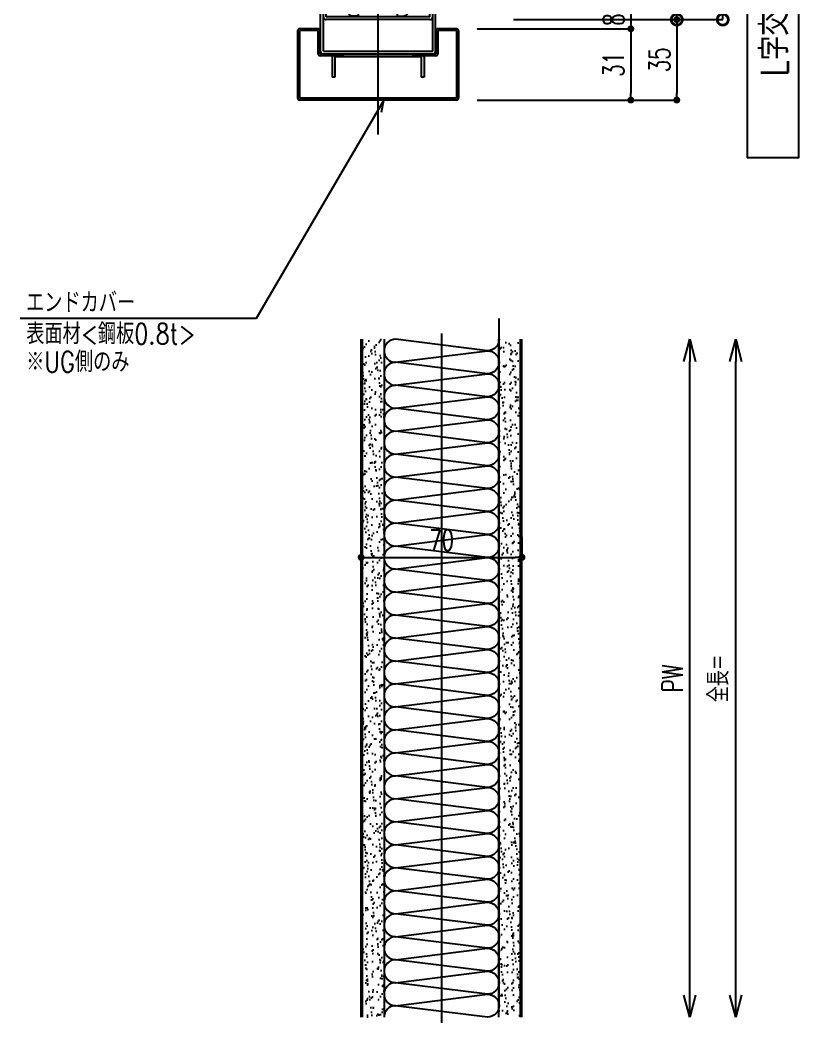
# Model space of a CAD drawing. Extents: x 21 to 47673, y 9 to 26406.
# Drawn here: x 7179.7 to 7518.7, y 19774.3 to 20210.8 of the extents above; entities that cross this region are included whole.
import ezdxf
from ezdxf.enums import TextEntityAlignment as Align

# ---------------------------------------------------------------- set-up
doc = ezdxf.new("R2010")
doc.units = 0
doc.header["$LTSCALE"] = 10
doc.header["$PDMODE"] = 35
doc.header["$PDSIZE"] = 5
doc.linetypes.add('HIDDEN', pattern=[9.525, 6.35, -3.175])
for name, color, linetype in [('_基準', 1, 'Continuous'), ('_文字', 3, 'Continuous'), ('_製品', 4, 'Continuous'), ('_製品寸法', 9, 'Continuous')]:
    doc.layers.add(name, color=color, linetype=linetype)
doc.styles.add('OKAMURA', font='simplex8.shx', dxfattribs={"width": 0.7, "bigfont": 'BIGFONT.shx'})
doc.dimstyles.new('OKAMURA-003', dxfattribs={"dimscale": 3, "dimtxt": 3, "dimasz": 1, "dimexe": 0, "dimexo": 3, "dimgap": 1, "dimtad": 1, "dimdec": 3, "dimdsep": 46, "dimtxsty": 'OKAMURA', "dimblk1": 'DOT', "dimblk2": 'DOT', "dimsah": 1, "dimcen": 0, "dimclrd": 9, "dimclre": 9, "dimclrt": 3, "dimadec": 0, "dimazin": 0, "dimtfac": 1, "dimtdec": 3, "dimtix": 1, "dimtmove": 2, "dimatfit": 3, "dimldrblk": 'NONE', "dimfxl": 0, "dimtolj": 1, "dimarcsym": 0})
pattern_1 = [(37.5, (-3475.263, 4866.6654), (-0.160003, 4.8941324), [0, -3.8608, 0, -4.318, 0, -4.1275]), (7.5, (-3475.263, 4866.6654), (4.495233, 7.168251), [0, -2.0828, 0, -3.4798, 0, -1.3335]), (327.5, (-3478.387, 4866.6654), (7.9099237, 0.0143718), [0, -1.27, 0, -4.572, 0, -5.969]), (317.5, (-3478.387, 4866.6654), (7.6355645, 2.229293), [0, -0.635, 0, -2.9972, 0, -3.429])]
pattern_2 = [(37.5, (-2999.263, 4866.6654), (-0.160003, 4.8941324), [0, -3.8608, 0, -4.318, 0, -4.1275]), (7.5, (-2999.263, 4866.6654), (4.495233, 7.168251), [0, -2.0828, 0, -3.4798, 0, -1.3335]), (327.5, (-3002.387, 4866.6654), (7.9099237, 0.014372), [0, -1.27, 0, -4.572, 0, -5.969]), (317.5, (-3002.387, 4866.6654), (7.6355645, 2.229293), [0, -0.635, 0, -2.9972, 0, -3.429])]

# ---------------------------------------------------------------- blocks, each defined once
blk = doc.blocks.new('_DOT')
at = {"color": 0, "linetype": 'ByBlock'}
blk.add_line((-0.5, 0), (-1, 0), dxfattribs=at)
at = {"color": 0, "linetype": 'ByBlock', "const_width": 0.5}
blk.add_lwpolyline([(-0.25, 0, 1), (0.25, 0, 1)], format="xyb", close=True, dxfattribs=at)
blk = doc.blocks.new('*D2058')
at = {"layer": '_製品寸法', "color": 9, "lineweight": -2, "transparency": 16777216}
for p, q in [((-35, 56.66), (-35, 47.66)), ((35, 56.66), (35, 47.66)), ((32, 47.66), (-32, 47.66))]:
    blk.add_line(p, q, dxfattribs=at)
at = {"layer": 'Defpoints', "color": 0, "transparency": 16777216}
for p in [(-35, 47.66), (-35, 47.66), (35, 47.66)]:
    blk.add_point(p, dxfattribs=at)
at = {"layer": '_製品寸法', "color": 9, "lineweight": -2, "transparency": 16777216, "xscale": 3, "yscale": 3, "zscale": 3, "rotation": 180}
blk.add_blockref('_DOT', (-35, 47.66), dxfattribs=at)
at = {"layer": '_製品寸法', "color": 9, "lineweight": -2, "transparency": 16777216, "xscale": 3, "yscale": 3, "zscale": 3}
blk.add_blockref('_DOT', (35, 47.66), dxfattribs=at)
at = {"layer": '_製品寸法', "color": 3, "transparency": 16777216, "insert": (0, 55.16), "char_height": 9, "attachment_point": 5, "style": 'OKAMURA'}
blk.add_mtext('\\A1;70', dxfattribs=at)
blk = doc.blocks.new('_None')
blk = doc.blocks.new('_DotSmall')
at = {"color": 0, "const_width": 0.5}
blk.add_lwpolyline([(-0.0625, 0, 1), (0.0625, 0, 1)], format="xyb", close=True, dxfattribs=at)
blk = doc.blocks.new('_Open30')
at = {"color": 0, "linetype": 'ByBlock', "lineweight": -2}
for p, q in [((-1, 0.268), (0, 0)), ((0, 0), (-1, -0.268)), ((0, 0), (-1, 0))]:
    blk.add_line(p, q, dxfattribs=at)
blk = doc.blocks.new('*D2059')
at = {"layer": '_製品寸法', "color": 9, "lineweight": -2, "transparency": 16777216}
for p, q in [((130, 0), (130, 137.9)), ((59, 0), (130, 0))]:
    blk.add_line(p, q, dxfattribs=at)
at = {"layer": 'Defpoints', "color": 0, "transparency": 16777216}
for p in [(35, 147.5), (130, 147.5), (50, 0)]:
    blk.add_point(p, dxfattribs=at)
at = {"layer": '_製品寸法', "color": 9, "lineweight": -2, "transparency": 16777216, "xscale": 9.600000000000001, "yscale": 9.600000000000001, "zscale": 9.600000000000001}
for name, p, rotation in [('_Open30', (130, 147.5), 90), ('_DotSmall', (130, 0), 270)]:
    blk.add_blockref(name, p, dxfattribs=dict(at, rotation=rotation))
at = {"layer": '_製品寸法', "color": 3, "transparency": 16777216, "insert": (122.5, 68.95), "char_height": 9, "attachment_point": 5, "rotation": 90, "style": 'OKAMURA'}
blk.add_mtext('\\A1;PW', dxfattribs=at)
blk = doc.blocks.new('*D2060')
at = {"layer": '_製品寸法', "color": 9, "lineweight": -2, "transparency": 16777216}
for p, q in [((59, 0), (130, 0)), ((130, -3), (130, -32)), ((43.2, -35), (130, -35))]:
    blk.add_line(p, q, dxfattribs=at)
at = {"layer": 'Defpoints', "color": 0, "transparency": 16777216}
for p in [(50, 0), (34.2, -35), (130, -35)]:
    blk.add_point(p, dxfattribs=at)
at = {"layer": '_製品寸法', "color": 9, "lineweight": -2, "transparency": 16777216, "xscale": 3, "yscale": 3, "zscale": 3}
for p, rotation in [((130, 0), 90), ((130, -35), 270)]:
    blk.add_blockref('_DOT', p, dxfattribs=dict(at, rotation=rotation))
at = {"layer": '_製品寸法', "color": 3, "transparency": 16777216, "insert": (122.5, -17.5), "char_height": 9, "attachment_point": 5, "rotation": 90, "style": 'OKAMURA'}
blk.add_mtext('\\A1;35', dxfattribs=at)
blk = doc.blocks.new('*D2061')
at = {"layer": '_製品寸法', "color": 9, "lineweight": -2, "transparency": 16777216}
for p, q in [((110, 7), (110, 10)), ((43.4, 4), (110, 4)), ((110, 4), (110, -4)), ((43.2, -4), (110, -4)), ((110, -7), (110, -10))]:
    blk.add_line(p, q, dxfattribs=at)
at = {"layer": 'Defpoints', "color": 0, "transparency": 16777216}
for p in [(34.4, 4), (34.2, -4), (110, -4)]:
    blk.add_point(p, dxfattribs=at)
at = {"layer": '_製品寸法', "color": 9, "lineweight": -2, "transparency": 16777216, "xscale": 3, "yscale": 3, "zscale": 3}
for p, rotation in [((110, 4), 270), ((110, -4), 90)]:
    blk.add_blockref('_DOT', p, dxfattribs=dict(at, rotation=rotation))
at = {"layer": '_製品寸法', "color": 3, "transparency": 16777216, "insert": (102.5, 0), "char_height": 9, "attachment_point": 5, "rotation": 90, "style": 'OKAMURA'}
blk.add_mtext('\\A1;8', dxfattribs=at)
blk = doc.blocks.new('*D2062')
at = {"layer": '_製品寸法', "color": 9, "lineweight": -2, "transparency": 16777216}
for p, q in [((43.2, -4), (110, -4)), ((110, -7), (110, -32)), ((43.2, -35), (110, -35))]:
    blk.add_line(p, q, dxfattribs=at)
at = {"layer": 'Defpoints', "color": 0, "transparency": 16777216}
for p in [(34.2, -4), (34.2, -35), (110, -35)]:
    blk.add_point(p, dxfattribs=at)
at = {"layer": '_製品寸法', "color": 9, "lineweight": -2, "transparency": 16777216, "xscale": 3, "yscale": 3, "zscale": 3}
for p, rotation in [((110, -4), 90), ((110, -35), 270)]:
    blk.add_blockref('_DOT', p, dxfattribs=dict(at, rotation=rotation))
at = {"layer": '_製品寸法', "color": 3, "transparency": 16777216, "insert": (102.5, -19.5), "char_height": 9, "attachment_point": 5, "rotation": 90, "style": 'OKAMURA'}
blk.add_mtext('\\A1;31', dxfattribs=at)
blk = doc.blocks.new('A$C72ED3FC6')
at = {"layer": '_製品'}
for p, q in [((0.5, 9.25), (0, 8.75)), ((12.8, 8.75), (0, 8.75)), ((0, 8.75), (0, 3.75)), ((12.8, 9.25), (0.5, 9.25)), ((0.5, 3.25), (0.5, 9.25)), ((12.8, 12.5), (14.4, 12.5)), ((12.8, 12.5), (12.8, 0)), ((14.4, 12.5), (14.4, 0)), ((16, 12.5), (14.4, 12.5)), ((16, 12.5), (16, 0)), ((14.4, 7.17), (16, 6.25)), ((14.4, 6.25), (16, 5.33)), ((12.8, 3.75), (0, 3.75)), ((0, 3.75), (0.5, 3.25)), ((12.8, 3.25), (0.5, 3.25)), ((14.4, 0), (12.8, 0)), ((14.4, 0), (16, 0))]:
    blk.add_line(p, q, dxfattribs=at)
at = {"layer": '_製品', "linetype": 'HIDDEN', "ltscale": 0.5}
blk.add_line((20, 3.75), (20, 8.75), dxfattribs=at)
for centre, radius, start, end in [((17.54, 9.05), 2.48, 353.0727, 128.2119), ((19.36, 6.46), 2.37, 74.4113, 185.2), ((19.36, 6.04), 2.37, 174.8002, 285.5887), ((17.54, 3.45), 2.48, 231.7881, 6.9274)]:
    blk.add_arc(centre, radius, start, end, dxfattribs=at)
blk = doc.blocks.new('A$C79397D4C')
at = {"layer": '_製品'}
for p, q in [((23, 99), (23, 79.15)), ((24, 100), (26, 100)), ((27, 76.64), (27, 99)), ((23, 79.15), (2.48, 75.53)), ((0, 67.6), (0, 72.58)), ((3, 67.6), (3, 71.4)), ((3.6, 72), (8.4, 72)), ((9, 71.4), (9, 64)), ((26.17, 75.65), (13, 73.33)), ((13, 73.33), (13, 68)), ((0.6, 67), (2.4, 67)), ((9, 64), (20, 64)), ((13, 68), (26, 68)), ((20, 64), (20, 50.6)), ((27, 50.6), (27, 67)), ((20, 50.6), (20.6, 50)), ((20, 50.6), (20.6, 50)), ((20, 49.4), (20.6, 50)), ((20, 49.4), (20.6, 50)), ((20, 36), (20, 49.4)), ((27, 50.6), (26.4, 50)), ((27, 50.6), (26.4, 50)), ((27, 49.4), (26.4, 50)), ((27, 49.4), (26.4, 50)), ((27, 49.4), (27, 33)), ((9, 36), (20, 36)), ((9, 28.6), (9, 36)), ((0, 32.4), (0, 27.42)), ((0.6, 33), (2.4, 33)), ((3, 32.4), (3, 28.6)), ((3.6, 28), (8.4, 28)), ((13, 26.67), (13, 32)), ((13, 32), (26, 32)), ((26.17, 24.35), (13, 26.67)), ((23, 20.85), (2.48, 24.47)), ((23, 1), (23, 20.85)), ((27, 23.36), (27, 1)), ((24, 0), (26, 0))]:
    blk.add_line(p, q, dxfattribs=at)
for centre, radius, start, end in [((24, 99), 1, 90, 180), ((26, 99), 1, 0, 90), ((3, 72.58), 3, 100, 180), ((3.6, 71.4), 0.6, 90, 180), ((8.4, 71.4), 0.6, 0, 90), ((26, 76.64), 1, 280, 0), ((0.6, 67.6), 0.6, 180, 270), ((2.4, 67.6), 0.6, 270, 360), ((26, 67), 1, 0, 90), ((0.6, 32.4), 0.6, 90, 180), ((3, 27.42), 3, 180, 260), ((2.4, 32.4), 0.6, 0, 90), ((3.6, 28.6), 0.6, 180, 270), ((8.4, 28.6), 0.6, 270, 0), ((26, 33), 1, 270, 0), ((26, 23.36), 1, 0, 80), ((24, 1), 1, 180, 270), ((26, 1), 1, 270, 0)]:
    blk.add_arc(centre, radius, start, end, dxfattribs=at)
blk = doc.blocks.new('A$C098A5279')
at = {"layer": '_製品'}
for p, q in [((0, 0), (0, 66)), ((1.6, 66), (0, 66)), ((1.6, 33), (1.6, 66)), ((1.6, 57.5), (20, 57.5)), ((1.6, 55.9), (20, 55.9)), ((20, 49.5), (20, 55.9)), ((21.6, 49.5), (21.6, 55.9)), ((20, 49.5), (21.6, 49.5)), ((1.6, 33), (1.6, 0)), ((20, 16.5), (21.6, 16.5)), ((20, 10.1), (20, 16.5)), ((21.6, 10.1), (21.6, 16.5)), ((1.6, 10.1), (20, 10.1)), ((1.6, 8.5), (20, 8.5)), ((1.6, 0), (0, 0))]:
    blk.add_line(p, q, dxfattribs=at)
for centre, start, end in [((1.6, 55.9), 90.001, 180), ((20, 55.9), 0, 90), ((1.6, 10.1), 179.999, 270), ((20, 10.1), 270, 0)]:
    blk.add_arc(centre, 1.6, start, end, dxfattribs=at)
blk = doc.blocks.new('P15NEEND')
at = {"layer": '_製品'}
h = blk.add_hatch(dxfattribs=at)
h.set_pattern_fill('AR-SAND', color=256, scale=0.1, style=0)
h.set_pattern_definition(pattern_1)
edge = h.paths.add_edge_path()
edge.add_line((-147.5, 24.9), (-24, 24.9))
edge.add_line((-24, 24.9), (-24, 34.4))
edge.add_line((-24, 34.4), (-147.5, 34.4))
h = blk.add_hatch(dxfattribs=at)
h.set_pattern_fill('AR-SAND', color=256, scale=0.1, style=0)
h.set_pattern_definition(pattern_1)
edge = h.paths.add_edge_path()
edge.add_line((-147.5, -24.9), (-24, -24.9))
edge.add_line((-24, -24.9), (-24, -34.4))
edge.add_line((-24, -34.4), (-147.5, -34.4))
for p, q in [((4.8, 35), (34.2, 35)), ((4, 34.2), (4, 26)), ((4.8, 34.2), (34.2, 34.2)), ((4.8, 34.2), (4.8, 26)), ((34.2, 34.2), (34.2, -34.2)), ((35, 34.2), (35, -34.2)), ((-12, 23.8), (-12, 17)), ((13.8, 25), (-10.8, 25)), ((-10.8, 23.8), (-10.8, 17)), ((13.8, 23.8), (-10.8, 23.8)), ((-1.2, 22.6), (-10.8, 22.6)), ((-1.2, 22.6), (-1.2, -22.6)), ((0, 22.6), (0, -22.6)), ((4.8, 26), (15, 26)), ((4.8, 25.2), (15, 25.2)), ((13.8, -23.8), (13.8, 23.8)), ((15, 25.2), (15, 15.2)), ((15, -23.8), (15, 23.8)), ((15, 22.7), (15.8, 22.7)), ((15.8, 25.2), (15.8, 15.2)), ((15, 18.8), (15, -18.8)), ((15, 17.7), (15.8, 17.7)), ((16.2, 20), (25, 20)), ((16.2, 18.8), (16.2, -18.8)), ((16.2, 18.8), (25, 18.8)), ((25, 20), (25, 18.8)), ((-10.8, 17), (-12, 17)), ((15, 15.2), (15.8, 15.2)), ((-12, -17), (-12, -23.8)), ((-10.8, -17), (-12, -17)), ((-10.8, -17), (-10.8, -23.8)), ((15, -15.2), (15, -25.2)), ((15.8, -15.2), (15, -15.2)), ((15.8, -15.2), (15.8, -25.2)), ((15, -17.7), (15.8, -17.7)), ((16.2, -18.8), (25, -18.8)), ((16.2, -20), (25, -20)), ((25, -18.8), (25, -20)), ((-1.2, -22.6), (-10.8, -22.6)), ((13.8, -23.8), (-10.8, -23.8)), ((13.8, -25), (-10.8, -25)), ((4, -26), (4, -34.2)), ((15, -25.2), (4.8, -25.2)), ((4.8, -26), (4.8, -34.2)), ((15, -26), (4.8, -26)), ((15, -22.7), (15.8, -22.7)), ((4.8, -34.2), (34.2, -34.2)), ((4.8, -35), (34.2, -35))]:
    blk.add_line(p, q, dxfattribs=at)
for points in [[(-147.5, 34.4), (-4.6, 34.4), (-4.6, 25.8), (-22, 25.8), (-22, 25.2), (-4.6, 25.2, 0.414214), (-4, 25.8), (-4, 34.4, 0.414214), (-4.6, 35), (-147.5, 35)], [(-147.5, 24.8, -0.071068), (-146.1, 25), (-146.1, 25, -0.414214), (-141.1, 20), (-141.1, 20), (-146.1, -20), (-146.1, -20, 0.414214), (-141.1, -25), (-141.1, -25, 0.414214), (-136.1, -20), (-136.1, -20), (-141.1, 20)], [(-141.1, 20), (-141.1, 20, -0.414214), (-136.1, 25), (-136.1, 25, -0.414214), (-131.1, 20), (-131.1, 20), (-136.1, -20), (-136.1, -20, 0.414214), (-131.1, -25), (-131.1, -25, 0.414214), (-126.1, -20), (-126.1, -20), (-131.1, 20)], [(-131.1, 20), (-131.1, 20, -0.414214), (-126.1, 25), (-126.1, 25, -0.414214), (-121.1, 20), (-121.1, 20), (-126.1, -20), (-126.1, -20, 0.414214), (-121.1, -25), (-121.1, -25, 0.414214), (-116.1, -20), (-116.1, -20), (-121.1, 20)], [(-121.1, 20), (-121.1, 20, -0.414214), (-116.1, 25), (-116.1, 25, -0.414214), (-111.1, 20), (-111.1, 20), (-116.1, -20), (-116.1, -20, 0.414214), (-111.1, -25), (-111.1, -25, 0.414214), (-106.1, -20), (-106.1, -20), (-111.1, 20)], [(-111.1, 20), (-111.1, 20, -0.414214), (-106.1, 25), (-106.1, 25, -0.414214), (-101.1, 20), (-101.1, 20), (-106.1, -20), (-106.1, -20, 0.414214), (-101.1, -25), (-101.1, -25, 0.414214), (-96.1, -20), (-96.1, -20), (-101.1, 20)], [(-101.1, 20), (-101.1, 20, -0.414214), (-96.1, 25), (-96.1, 25, -0.414214), (-91.1, 20), (-91.1, 20), (-96.1, -20), (-96.1, -20, 0.414214), (-91.1, -25), (-91.1, -25, 0.414214), (-86.1, -20), (-86.1, -20), (-91.1, 20)], [(-91.1, 20), (-91.1, 20, -0.414214), (-86.1, 25), (-86.1, 25, -0.414214), (-81.1, 20), (-81.1, 20), (-86.1, -20), (-86.1, -20, 0.414214), (-81.1, -25), (-81.1, -25, 0.414214), (-76.1, -20), (-76.1, -20), (-81.1, 20)], [(-81.1, 20), (-81.1, 20, -0.414214), (-76.1, 25), (-76.1, 25, -0.414214), (-71.1, 20), (-71.1, 20), (-76.1, -20), (-76.1, -20, 0.414214), (-71.1, -25), (-71.1, -25, 0.414214), (-66.1, -20), (-66.1, -20), (-71.1, 20)], [(-71.1, 20), (-71.1, 20, -0.414214), (-66.1, 25), (-66.1, 25, -0.414214), (-61.1, 20), (-61.1, 20), (-66.1, -20), (-66.1, -20, 0.414214), (-61.1, -25), (-61.1, -25, 0.414214), (-56.1, -20), (-56.1, -20), (-61.1, 20)], [(-61.1, 20), (-61.1, 20, -0.414214), (-56.1, 25), (-56.1, 25, -0.414214), (-51.1, 20), (-51.1, 20), (-56.1, -20), (-56.1, -20, 0.414214), (-51.1, -25), (-51.1, -25, 0.414214), (-46.1, -20), (-46.1, -20), (-51.1, 20)], [(-51.1, 20), (-51.1, 20, -0.414214), (-46.1, 25), (-46.1, 25, -0.414214), (-41.1, 20), (-41.1, 20), (-46.1, -20), (-46.1, -20, 0.414214), (-41.1, -25), (-41.1, -25, 0.414214), (-36.1, -20), (-36.1, -20), (-41.1, 20)], [(-41.1, 20), (-41.1, 20, -0.414214), (-36.1, 25), (-36.1, 25, -0.414214), (-31.1, 20), (-31.1, 20), (-36.1, -20), (-36.1, -20, 0.414214), (-31.1, -25), (-31.1, -25, 0.414214), (-26.1, -20), (-26.1, -20), (-31.1, 20)], [(-31.1, 20), (-31.1, 20, -0.414214), (-26.1, 25), (-26.1, 25, -0.414214), (-21.1, 20), (-21.1, 20), (-26.1, -20), (-26.1, -20, 0.414214), (-21.1, -25), (-21.1, -25, 0.414214), (-16.1, -20), (-16.1, -20), (-21.1, 20)], [(-147.5, -23.47, 0.194134), (-146.1, -20), (-146.1, -20), (-147.5, -8.8)], [(-147.5, -34.4), (-4.6, -34.4), (-4.6, -25.8), (-22, -25.8), (-22, -25.2), (-4.6, -25.2, -0.414214), (-4, -25.8), (-4, -34.4, -0.414214), (-4.6, -35), (-147.5, -35)]]:
    blk.add_lwpolyline(points, format="xyb", dxfattribs=at)
for points in [[(-147.5, 24.9), (-24, 24.9), (-24, 34.4), (-147.5, 34.4)], [(-147.5, -24.9), (-24, -24.9), (-24, -34.4), (-147.5, -34.4)]]:
    blk.add_lwpolyline(points, dxfattribs=at)
for centre, radius, start, end in [((4.8, 34.2), 0.8, 90, 180), ((34.2, 34.2), 0.8, 0, 90), ((-10.8, 23.8), 1.2, 90, 180), ((-1.2, 22.6), 1.2, 360, 90), ((4.8, 26), 0.8, 180, 270), ((13.8, 23.8), 1.2, 0, 90), ((15, 25.2), 0.8, 0, 90), ((16.2, 18.8), 1.2, 90, 180), ((16.2, -18.8), 1.2, 180, 270), ((-10.8, -23.8), 1.2, 180, 270), ((-1.2, -22.6), 1.2, 270, 0), ((4.8, -26), 0.8, 90, 180), ((13.8, -23.8), 1.2, 270, 0), ((15, -25.2), 0.8, 270, 0), ((4.8, -34.2), 0.8, 180, 270), ((34.2, -34.2), 0.8, 270, 0)]:
    blk.add_arc(centre, radius, start, end, dxfattribs=at)
at = {"xscale": -1}
blk.add_blockref('A$C098A5279', (-15, -33), dxfattribs=at)
at = {"xscale": -0.5, "yscale": 0.5, "zscale": 0.5}
blk.add_blockref('A$C79397D4C', (-1.5, -25), dxfattribs=at)
at = {"layer": '_製品'}
blk.add_blockref('A$C72ED3FC6', (-24.3, -6.25), dxfattribs=at)
blk = doc.blocks.new('*D2063')
at = {"layer": '_製品寸法', "color": 9, "lineweight": -2, "transparency": 16777216}
for p, q in [((150, 0), (150, 137.9)), ((59, 0), (150, 0))]:
    blk.add_line(p, q, dxfattribs=at)
at = {"layer": 'Defpoints', "color": 0, "transparency": 16777216}
for p in [(35, 147.5), (150, 147.5), (50, 0)]:
    blk.add_point(p, dxfattribs=at)
at = {"layer": '_製品寸法', "color": 9, "lineweight": -2, "transparency": 16777216, "xscale": 9.600000000000001, "yscale": 9.600000000000001, "zscale": 9.600000000000001}
for name, p, rotation in [('_Open30', (150, 147.5), 90), ('_DotSmall', (150, 0), 270)]:
    blk.add_blockref(name, p, dxfattribs=dict(at, rotation=rotation))
at = {"layer": '_製品寸法', "color": 3, "transparency": 16777216, "insert": (142.5, 68.95), "char_height": 9, "attachment_point": 5, "rotation": 90, "style": 'OKAMURA'}
blk.add_mtext('\\A1;全長＝', dxfattribs=at)
blk = doc.blocks.new('A$C479F55C0')
at = {"layer": '_製品'}
h = blk.add_hatch(dxfattribs=at)
h.set_pattern_fill('AR-SAND', color=256, scale=0.1, style=0)
h.set_pattern_definition(pattern_2)
edge = h.paths.add_edge_path()
edge.add_line((-147.5, 24.9), (0, 24.9))
edge.add_line((0, 24.9), (0, 34.4))
edge.add_line((0, 34.4), (-147.5, 34.4))
h = blk.add_hatch(dxfattribs=at)
h.set_pattern_fill('AR-SAND', color=256, scale=0.1, style=0)
h.set_pattern_definition(pattern_2)
edge = h.paths.add_edge_path()
edge.add_line((147.5, 24.9), (0, 24.9))
edge.add_line((0, 24.9), (0, 34.4))
edge.add_line((0, 34.4), (147.5, 34.4))
h = blk.add_hatch(dxfattribs=at)
h.set_pattern_fill('AR-SAND', color=256, scale=0.1, style=0)
h.set_pattern_definition(pattern_2)
edge = h.paths.add_edge_path()
edge.add_line((-147.5, -24.9), (0, -24.9))
edge.add_line((0, -24.9), (0, -34.4))
edge.add_line((0, -34.4), (-147.5, -34.4))
h = blk.add_hatch(dxfattribs=at)
h.set_pattern_fill('AR-SAND', color=256, scale=0.1, style=0)
h.set_pattern_definition(pattern_2)
edge = h.paths.add_edge_path()
edge.add_line((147.5, -24.9), (0, -24.9))
edge.add_line((0, -24.9), (0, -34.4))
edge.add_line((0, -34.4), (147.5, -34.4))
for p, q in [((-147.5, 35), (147.5, 35)), ((-147.5, 34.4), (147.5, 34.4)), ((-147.5, 24.9), (147.5, 24.9)), ((-147.5, -24.9), (147.5, -24.9)), ((-147.5, -34.4), (147.5, -34.4)), ((-147.5, -35), (147.5, -35))]:
    blk.add_line(p, q, dxfattribs=at)
for points in [[(-132.5, 20), (-132.5, 20, 0.414214), (-137.5, 25), (-137.5, 25, 0.414214), (-142.5, 20), (-142.5, 20), (-137.5, -20), (-137.5, -20, -0.414214), (-142.5, -25), (-142.5, -25, -0.414214), (-147.5, -20), (-147.5, -20), (-142.5, 20)], [(-142.5, 20), (-142.5, 20, 0.414214), (-147.5, 25)], [(-122.5, 20), (-122.5, 20, 0.414214), (-127.5, 25), (-127.5, 25, 0.414214), (-132.5, 20), (-132.5, 20), (-127.5, -20), (-127.5, -20, -0.414214), (-132.5, -25), (-132.5, -25, -0.414214), (-137.5, -20), (-137.5, -20), (-132.5, 20)], [(-112.5, 20), (-112.5, 20, 0.414214), (-117.5, 25), (-117.5, 25, 0.414214), (-122.5, 20), (-122.5, 20), (-117.5, -20), (-117.5, -20, -0.414214), (-122.5, -25), (-122.5, -25, -0.414214), (-127.5, -20), (-127.5, -20), (-122.5, 20)], [(-102.5, 20), (-102.5, 20, 0.414214), (-107.5, 25), (-107.5, 25, 0.414214), (-112.5, 20), (-112.5, 20), (-107.5, -20), (-107.5, -20, -0.414214), (-112.5, -25), (-112.5, -25, -0.414214), (-117.5, -20), (-117.5, -20), (-112.5, 20)], [(-92.5, 20), (-92.5, 20, 0.414214), (-97.5, 25), (-97.5, 25, 0.414214), (-102.5, 20), (-102.5, 20), (-97.5, -20), (-97.5, -20, -0.414214), (-102.5, -25), (-102.5, -25, -0.414214), (-107.5, -20), (-107.5, -20), (-102.5, 20)], [(-82.5, 20), (-82.5, 20, 0.414214), (-87.5, 25), (-87.5, 25, 0.414214), (-92.5, 20), (-92.5, 20), (-87.5, -20), (-87.5, -20, -0.414214), (-92.5, -25), (-92.5, -25, -0.414214), (-97.5, -20), (-97.5, -20), (-92.5, 20)], [(-72.5, 20), (-72.5, 20, 0.414214), (-77.5, 25), (-77.5, 25, 0.414214), (-82.5, 20), (-82.5, 20), (-77.5, -20), (-77.5, -20, -0.414214), (-82.5, -25), (-82.5, -25, -0.414214), (-87.5, -20), (-87.5, -20), (-82.5, 20)], [(-62.5, 20), (-62.5, 20, 0.414214), (-67.5, 25), (-67.5, 25, 0.414214), (-72.5, 20), (-72.5, 20), (-67.5, -20), (-67.5, -20, -0.414214), (-72.5, -25), (-72.5, -25, -0.414214), (-77.5, -20), (-77.5, -20), (-72.5, 20)], [(-52.5, 20), (-52.5, 20, 0.414214), (-57.5, 25), (-57.5, 25, 0.414214), (-62.5, 20), (-62.5, 20), (-57.5, -20), (-57.5, -20, -0.414214), (-62.5, -25), (-62.5, -25, -0.414214), (-67.5, -20), (-67.5, -20), (-62.5, 20)], [(-42.5, 20), (-42.5, 20, 0.414214), (-47.5, 25), (-47.5, 25, 0.414214), (-52.5, 20), (-52.5, 20), (-47.5, -20), (-47.5, -20, -0.414214), (-52.5, -25), (-52.5, -25, -0.414214), (-57.5, -20), (-57.5, -20), (-52.5, 20)], [(-32.5, 20), (-32.5, 20, 0.414214), (-37.5, 25), (-37.5, 25, 0.414214), (-42.5, 20), (-42.5, 20), (-37.5, -20), (-37.5, -20, -0.414214), (-42.5, -25), (-42.5, -25, -0.414214), (-47.5, -20), (-47.5, -20), (-42.5, 20)], [(-22.5, 20), (-22.5, 20, 0.414214), (-27.5, 25), (-27.5, 25, 0.414214), (-32.5, 20), (-32.5, 20), (-27.5, -20), (-27.5, -20, -0.414214), (-32.5, -25), (-32.5, -25, -0.414214), (-37.5, -20), (-37.5, -20), (-32.5, 20)], [(-12.5, 20), (-12.5, 20, 0.414214), (-17.5, 25), (-17.5, 25, 0.414214), (-22.5, 20), (-22.5, 20), (-17.5, -20), (-17.5, -20, -0.414214), (-22.5, -25), (-22.5, -25, -0.414214), (-27.5, -20), (-27.5, -20), (-22.5, 20)], [(-2.5, 20), (-2.5, 20, 0.414214), (-7.5, 25), (-7.5, 25, 0.414214), (-12.5, 20), (-12.5, 20), (-7.5, -20), (-7.5, -20, -0.414214), (-12.5, -25), (-12.5, -25, -0.414214), (-17.5, -20), (-17.5, -20), (-12.5, 20)], [(7.5, 20), (7.5, 20, 0.414214), (2.5, 25), (2.5, 25, 0.414214), (-2.5, 20), (-2.5, 20), (2.5, -20), (2.5, -20, -0.414214), (-2.5, -25), (-2.5, -25, -0.414214), (-7.5, -20), (-7.5, -20), (-2.5, 20)], [(17.5, 20), (17.5, 20, 0.414214), (12.5, 25), (12.5, 25, 0.414214), (7.5, 20), (7.5, 20), (12.5, -20), (12.5, -20, -0.414214), (7.5, -25), (7.5, -25, -0.414214), (2.5, -20), (2.5, -20), (7.5, 20)], [(27.5, 20), (27.5, 20, 0.414214), (22.5, 25), (22.5, 25, 0.414214), (17.5, 20), (17.5, 20), (22.5, -20), (22.5, -20, -0.414214), (17.5, -25), (17.5, -25, -0.414214), (12.5, -20), (12.5, -20), (17.5, 20)], [(37.5, 20), (37.5, 20, 0.414214), (32.5, 25), (32.5, 25, 0.414214), (27.5, 20), (27.5, 20), (32.5, -20), (32.5, -20, -0.414214), (27.5, -25), (27.5, -25, -0.414214), (22.5, -20), (22.5, -20), (27.5, 20)], [(47.5, 20), (47.5, 20, 0.414214), (42.5, 25), (42.5, 25, 0.414214), (37.5, 20), (37.5, 20), (42.5, -20), (42.5, -20, -0.414214), (37.5, -25), (37.5, -25, -0.414214), (32.5, -20), (32.5, -20), (37.5, 20)], [(57.5, 20), (57.5, 20, 0.414214), (52.5, 25), (52.5, 25, 0.414214), (47.5, 20), (47.5, 20), (52.5, -20), (52.5, -20, -0.414214), (47.5, -25), (47.5, -25, -0.414214), (42.5, -20), (42.5, -20), (47.5, 20)], [(67.5, 20), (67.5, 20, 0.414214), (62.5, 25), (62.5, 25, 0.414214), (57.5, 20), (57.5, 20), (62.5, -20), (62.5, -20, -0.414214), (57.5, -25), (57.5, -25, -0.414214), (52.5, -20), (52.5, -20), (57.5, 20)], [(77.5, 20), (77.5, 20, 0.414214), (72.5, 25), (72.5, 25, 0.414214), (67.5, 20), (67.5, 20), (72.5, -20), (72.5, -20, -0.414214), (67.5, -25), (67.5, -25, -0.414214), (62.5, -20), (62.5, -20), (67.5, 20)], [(87.5, 20), (87.5, 20, 0.414214), (82.5, 25), (82.5, 25, 0.414214), (77.5, 20), (77.5, 20), (82.5, -20), (82.5, -20, -0.414214), (77.5, -25), (77.5, -25, -0.414214), (72.5, -20), (72.5, -20), (77.5, 20)], [(97.5, 20), (97.5, 20, 0.414214), (92.5, 25), (92.5, 25, 0.414214), (87.5, 20), (87.5, 20), (92.5, -20), (92.5, -20, -0.414214), (87.5, -25), (87.5, -25, -0.414214), (82.5, -20), (82.5, -20), (87.5, 20)], [(107.5, 20), (107.5, 20, 0.414214), (102.5, 25), (102.5, 25, 0.414214), (97.5, 20), (97.5, 20), (102.5, -20), (102.5, -20, -0.414214), (97.5, -25), (97.5, -25, -0.414214), (92.5, -20), (92.5, -20), (97.5, 20)], [(117.5, 20), (117.5, 20, 0.414214), (112.5, 25), (112.5, 25, 0.414214), (107.5, 20), (107.5, 20), (112.5, -20), (112.5, -20, -0.414214), (107.5, -25), (107.5, -25, -0.414214), (102.5, -20), (102.5, -20), (107.5, 20)], [(127.5, 20), (127.5, 20, 0.414214), (122.5, 25), (122.5, 25, 0.414214), (117.5, 20), (117.5, 20), (122.5, -20), (122.5, -20, -0.414214), (117.5, -25), (117.5, -25, -0.414214), (112.5, -20), (112.5, -20), (117.5, 20)], [(137.5, 20), (137.5, 20, 0.414214), (132.5, 25), (132.5, 25, 0.414214), (127.5, 20), (127.5, 20), (132.5, -20), (132.5, -20, -0.414214), (127.5, -25), (127.5, -25, -0.414214), (122.5, -20), (122.5, -20), (127.5, 20)], [(147.5, 20), (147.5, 20, 0.414214), (142.5, 25), (142.5, 25, 0.414214), (137.5, 20), (137.5, 20), (142.5, -20), (142.5, -20, -0.414214), (137.5, -25), (137.5, -25, -0.414214), (132.5, -20), (132.5, -20), (137.5, 20)], [(147.5, -25), (147.5, -25, -0.414214), (142.5, -20), (142.5, -20), (147.5, 20)]]:
    blk.add_lwpolyline(points, format="xyb", dxfattribs=at)
blk = doc.blocks.new('*D979')
at = {"layer": '_製品寸法', "color": 9, "lineweight": -2, "transparency": 16777216}
blk.add_line((107.99, -137.9), (107.99, 137.9), dxfattribs=at)
at = {"layer": 'Defpoints', "color": 0, "transparency": 16777216}
for p in [(41.3, 147.5), (107.99, 147.5), (41.3, -147.5)]:
    blk.add_point(p, dxfattribs=at)
at = {"layer": '_製品寸法', "color": 9, "lineweight": -2, "transparency": 16777216, "xscale": 9.600000000000001, "yscale": 9.600000000000001, "zscale": 9.600000000000001}
for p, rotation in [((107.99, 147.5), 90), ((107.99, -147.5), 270)]:
    blk.add_blockref('_Open30', p, dxfattribs=dict(at, rotation=rotation))
at = {"layer": '_製品寸法', "color": 3, "transparency": 16777216, "insert": (100.49, 0), "char_height": 9, "attachment_point": 5, "rotation": 90, "style": 'OKAMURA'}
blk.add_mtext('\\A1;PW', dxfattribs=at)
blk = doc.blocks.new('*D980')
at = {"layer": '_製品寸法', "color": 9, "lineweight": -2, "transparency": 16777216}
blk.add_line((127.99, -137.9), (127.99, 137.9), dxfattribs=at)
at = {"layer": 'Defpoints', "color": 0, "transparency": 16777216}
for p in [(41.3, 147.5), (127.99, 147.5), (41.3, -147.5)]:
    blk.add_point(p, dxfattribs=at)
at = {"layer": '_製品寸法', "color": 9, "lineweight": -2, "transparency": 16777216, "xscale": 9.600000000000001, "yscale": 9.600000000000001, "zscale": 9.600000000000001}
for p, rotation in [((127.99, 147.5), 90), ((127.99, -147.5), 270)]:
    blk.add_blockref('_Open30', p, dxfattribs=dict(at, rotation=rotation))
at = {"layer": '_製品寸法', "color": 3, "transparency": 16777216, "insert": (120.49, 0), "char_height": 9, "attachment_point": 5, "rotation": 90, "style": 'OKAMURA'}
blk.add_mtext('\\A1;全長＝', dxfattribs=at)
blk = doc.blocks.new('*D981')
at = {"layer": '_製品寸法', "color": 9, "lineweight": -2, "transparency": 16777216}
for p, q in [((-35, 61.61), (-35, 52.61)), ((35, 61.61), (35, 52.61)), ((-32, 52.61), (32, 52.61))]:
    blk.add_line(p, q, dxfattribs=at)
at = {"layer": 'Defpoints', "color": 0, "transparency": 16777216}
for p in [(-35, 52.61), (35, 52.61), (35, 52.61)]:
    blk.add_point(p, dxfattribs=at)
at = {"layer": '_製品寸法', "color": 9, "lineweight": -2, "transparency": 16777216, "xscale": 3, "yscale": 3, "zscale": 3, "rotation": 180}
blk.add_blockref('_DOT', (-35, 52.61), dxfattribs=at)
at = {"layer": '_製品寸法', "color": 9, "lineweight": -2, "transparency": 16777216, "xscale": 3, "yscale": 3, "zscale": 3}
blk.add_blockref('_DOT', (35, 52.61), dxfattribs=at)
at = {"layer": '_製品寸法', "color": 3, "transparency": 16777216, "insert": (0, 60.11), "char_height": 9, "attachment_point": 5, "style": 'OKAMURA'}
blk.add_mtext('\\A1;70', dxfattribs=at)
blk = doc.blocks.new('*U2057')
at = {"layer": '_基準'}
blk.add_line((0, -50), (0, 150), dxfattribs=at)
at = {"layer": '_文字', "color": 9}
blk.add_lwpolyline([(183.1591, 60), (160.6591, 60), (160.6591, -60), (183.1591, -60)], close=True, dxfattribs=at)
blk.add_lwpolyline([(1.5303, -40.2401), (2.4543, -35), (-53.0477, -130.1272), (-155.7867, -130.1272)], dxfattribs=at)
at = {"layer": '_製品', "rotation": 270}
blk.add_blockref('P15NEEND', (0, 0), dxfattribs=at)
at = {"layer": '_文字', "style": 'OKAMURA', "width": 0.8}
blk.add_text('L字交差部', height=12, rotation=90, dxfattribs=at).set_placement((171.9091, 0), align=Align.MIDDLE)
for s, p in [('エンドカバー', (-153.2025, -127.6244)), ('表面材<鋼板0.8t>', (-153.0903, -141.2007))]:
    blk.add_text(s, height=9, dxfattribs=at).set_placement(p)
at = {"layer": '_文字', "color": 1, "style": 'OKAMURA', "width": 0.8}
blk.add_text('※UG側のみ', height=9, dxfattribs=at).set_placement((-153.118, -153.3978))
at = {"layer": '_製品寸法'}
for base, text, picture, middle in [((130, 147.5), 'PW', '*D2059', (122.5, 68.95)), ((150, 147.5), '全長＝', '*D2063', (142.5, 68.95))]:
    dim = blk.add_linear_dim(base=base, p1=(50, 0), p2=(35, 147.5), angle=90, text=text, dimstyle='OKAMURA-003', override={"dimasz": 3.2, "dimblk1": 'DotSmall', "dimblk2": 'Open30', "dimse2": 1}, dxfattribs=at)
    dim.commit()
    dim.dimension.update_dxf_attribs({"geometry": picture, "text_midpoint": middle})
dim = blk.add_linear_dim(base=(-35, 47.6587), p1=(35, 47.6587), p2=(-35, 47.6587), dimstyle='OKAMURA-003', dxfattribs=at)
dim.commit()
dim.dimension.update_dxf_attribs({"geometry": '*D2058', "text_midpoint": (0, 55.1587)})
for base, p1, p2, picture, middle in [((110, -4), (34.4, 4), (34.2, -4), '*D2061', (102.5, 0)), ((130, -35), (50, 0), (34.2, -35), '*D2060', (122.5, -17.5)), ((110, -35), (34.2, -4), (34.2, -35), '*D2062', (102.5, -19.5))]:
    dim = blk.add_linear_dim(base=base, p1=p1, p2=p2, angle=270, dimstyle='OKAMURA-003', dxfattribs=at)
    dim.commit()
    dim.dimension.update_dxf_attribs({"geometry": picture, "text_midpoint": middle})
blk = doc.blocks.new('*U978')
at = {"layer": '_基準'}
blk.add_line((0, 150), (0, -150), dxfattribs=at)
at = {"layer": '_製品', "rotation": 90}
blk.add_blockref('A$C479F55C0', (0, 0), dxfattribs=at)
at = {"layer": '_製品寸法'}
for base, text, picture, middle in [((107.987, 147.5), 'PW', '*D979', (100.487, 0)), ((127.987, 147.5), '全長＝', '*D980', (120.487, 0))]:
    dim = blk.add_linear_dim(base=base, p1=(41.3, -147.5), p2=(41.3, 147.5), angle=90, text=text, dimstyle='OKAMURA-003', override={"dimasz": 3.2, "dimblk1": 'Open30', "dimblk2": 'Open30', "dimse1": 1, "dimse2": 1}, dxfattribs=at)
    dim.commit()
    dim.dimension.update_dxf_attribs({"geometry": picture, "text_midpoint": middle})
dim = blk.add_linear_dim(base=(35, 52.6127), p1=(-35, 52.6127), p2=(35, 52.6127), dimstyle='OKAMURA-003', dxfattribs=at)
dim.commit()
dim.dimension.update_dxf_attribs({"geometry": '*D981', "text_midpoint": (0, 60.1127)})

msp = doc.modelspace()

# ---------------------------------------------------------------- linework, layer by layer
at = {"layer": '_基準'}
msp.add_line((7388.0388, 20080.841), (7388.0388, 19780.841), dxfattribs=at)

# ---------------------------------------------------------------- block references
for name, p in [('*U2057', (7335.5041, 20210.9503)), ('*U978', (7363.1388, 19924.336))]:
    msp.add_blockref(name, p)

doc.saveas('drawing.dxf')
